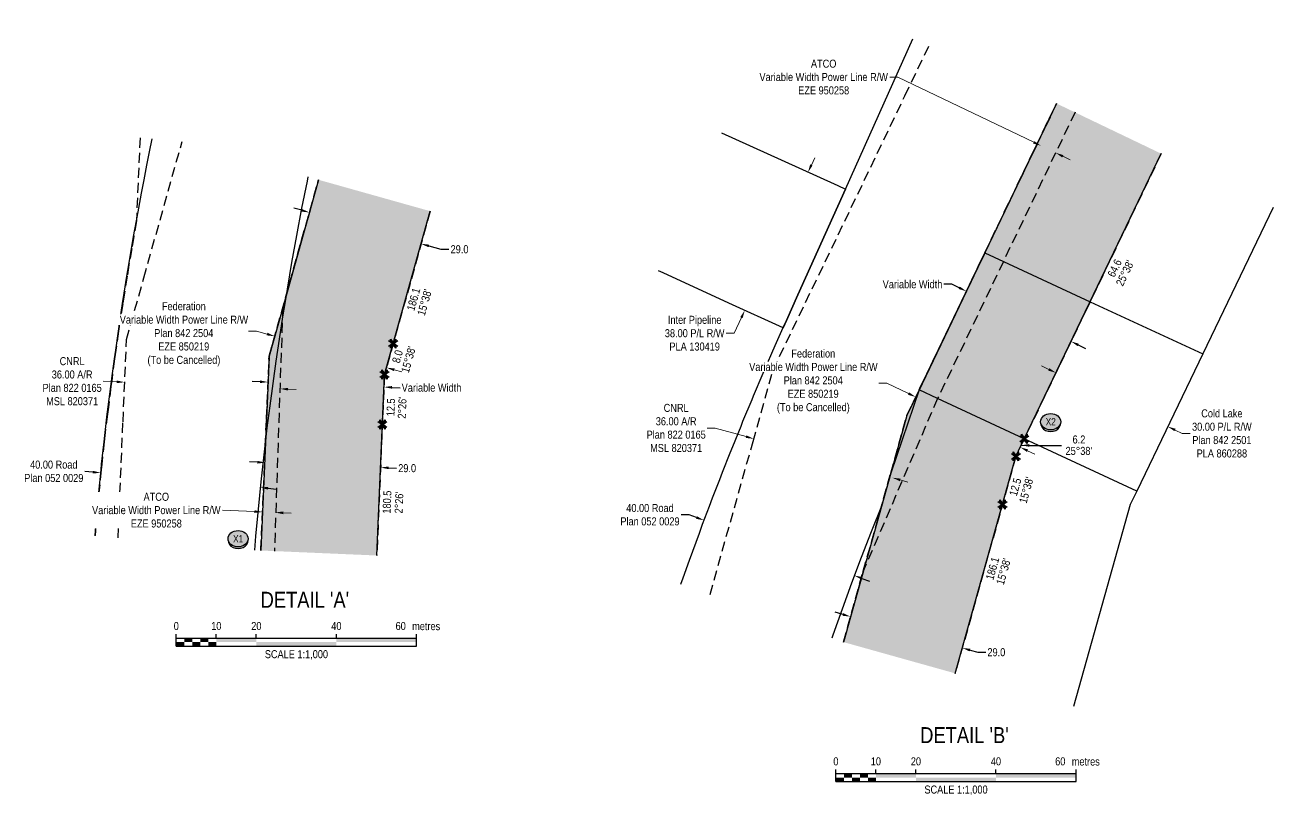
# Model space of a CAD drawing. Extents: x 516054 to 518684, y 6058562 to 6061257.
# Drawn here: x 517126 to 518684, y 6058863 to 6059824 of the extents above; entities that cross this region are included whole.
import ezdxf
from ezdxf.enums import TextEntityAlignment as Align

# ---------------------------------------------------------------- set-up
doc = ezdxf.new("R2010")
doc.units = 0
doc.header["$LTSCALE"] = 5
doc.header["$PDSIZE"] = 0.5
doc.linetypes.add('foc-ACCESSROAD', pattern=[3.75, 2.5, -1.25])
doc.linetypes.add('foc-FLOWLINE', pattern=[3.75, 2.5, -1.25])
doc.layers.get('Defpoints').update_dxf_attribs({"color": 9})
for name, color, linetype in [('C-EZE', 13, 'foc-FLOWLINE'), ('DETAIL-T', 7, 'Continuous'), ('F-AR', 190, 'foc-ACCESSROAD'), ('F-EZE', 190, 'foc-FLOWLINE'), ('F-RW', 190, 'Continuous'), ('L-BD1', 253, 'Continuous'), ('L-MON', 1, 'Continuous'), ('L-TITLEDB', 4, 'Continuous'), ('L-TITLEDB-T', 4, 'Continuous'), ('P-CROSSINGS', 250, 'Continuous'), ('P-PROPOSED', 10, 'Continuous'), ('P-PROPOSED-H', 21, 'Continuous'), ('P-TXT', 4, 'Continuous')]:
    doc.layers.add(name, color=color, linetype=linetype)
doc.layers.add('C-EZE-T', color=13, linetype='Continuous', lineweight=9)
doc.layers.add('F-RW-T', color=190, linetype='Continuous', lineweight=9)
doc.styles.add('80', font='ARIALN.TTF', dxfattribs={"height": 10})
doc.styles.add('80CG', font='ARIALN.TTF', dxfattribs={"height": 10})
doc.styles.add('80L', font='ARIALN.TTF', dxfattribs={"height": 10})
doc.styles.add('Crossing', font='ARIALN.TTF', dxfattribs={"height": 10})
doc.dimstyles.new('Compass 5 000', dxfattribs={"dimscale": 5, "dimtxt": 9, "dimasz": 2, "dimexe": 0.2, "dimexo": 0.0625, "dimgap": 0.5, "dimtad": 0, "dimtih": 1, "dimtoh": 1, "dimzin": 0, "dimdsep": 46, "dimtxsty": '80CG', "dimcen": 0.1, "dimse1": 1, "dimse2": 1, "dimclrd": 256, "dimclrt": 256, "dimaunit": 1, "dimadec": 4, "dimazin": 0, "dimtfac": 0.06, "dimtofl": 0, "dimtmove": 0, "dimatfit": 1, "dimfxl": 0.2, "dimtolj": 1, "dimtzin": 0, "dimlwd": -1, "dimarcsym": 0})

# ---------------------------------------------------------------- blocks, each defined once
blk = doc.blocks.new('TEMP')
h = blk.add_hatch(color=255)
h.dxf.hatch_style = 1
h.paths.add_polyline_path([(-1.15, -0.67), (-0.67, -0.67), (-0.67, -1.15), (0, -0.25), (0.67, -1.15), (0.67, -0.67), (1.15, -0.67), (0.25, 0), (1.15, 0.67), (0.67, 0.67), (0.67, 1.15), (0, 0.25), (-0.67, 1.15), (-0.67, 0.67), (-1.15, 0.67), (-0.25, 0)])
h.paths.add_polyline_path([(0.57, 0.85), (0.57, 0.57), (0.85, 0.57), (0.08, 0), (0.85, -0.57), (0.57, -0.57), (0.57, -0.85), (0, -0.08), (-0.57, -0.85), (-0.57, -0.57), (-0.85, -0.57), (-0.08, 0), (-0.85, 0.57), (-0.57, 0.57), (-0.57, 0.85), (0, 0.08)], flags=16)
h = blk.add_hatch(color=1)
h.dxf.hatch_style = 1
h.paths.add_polyline_path([(-0.07, -0.01), (-0.08, 0), (-0.85, -0.57), (-0.57, -0.57), (-0.57, -0.85), (0.07, 0.01), (0.08, 0), (0.85, 0.57), (0.57, 0.57), (0.57, 0.85)])
h = blk.add_hatch(color=1)
h.dxf.hatch_style = 1
h.paths.add_polyline_path([(-0.08, 0), (-0.85, 0.57), (-0.57, 0.57), (-0.57, 0.85), (0, 0.08), (0.57, 0.85), (0.57, 0.57), (0.85, 0.57), (0.08, 0), (0.85, -0.57), (0.57, -0.57), (0.57, -0.85), (0, -0.08), (-0.57, -0.85), (-0.57, -0.57), (-0.85, -0.57)])
at = {"color": 1}
for p, q in [((-0.08, 0), (0.08, 0)), ((0, 0.08), (0, -0.08))]:
    blk.add_line(p, q, dxfattribs=at)
at = {"color": 255, "flags": 128}
blk.add_lwpolyline([(-0.25, 0), (-1.15, 0.67), (-0.67, 0.67), (-0.67, 1.15), (0, 0.25), (0.67, 1.15), (0.67, 0.67), (1.15, 0.67), (0.25, 0), (1.15, -0.67), (0.67, -0.67), (0.67, -1.15), (0, -0.25), (-0.67, -1.15), (-0.67, -0.67), (-1.15, -0.67)], close=True, dxfattribs=at)
at = {"color": 1, "flags": 128}
blk.add_lwpolyline([(-0.08, 0), (-0.85, 0.57), (-0.57, 0.57), (-0.57, 0.85), (0, 0.08), (0.57, 0.85), (0.57, 0.57), (0.85, 0.57), (0.08, 0), (0.85, -0.57), (0.57, -0.57), (0.57, -0.85), (0, -0.08), (-0.57, -0.85), (-0.57, -0.57), (-0.85, -0.57)], close=True, dxfattribs=at)
blk = doc.blocks.new('*D411')
at = {"layer": 'Defpoints', "color": 0, "linetype": 'Continuous', "transparency": 16777216}
for p in [(517482.9, 6059598), (517620.2, 6059550.9), (517622.5, 6059558.9)]:
    blk.add_point(p, dxfattribs=at)
at = {"layer": 'P-TXT', "transparency": 16777216}
for p, q in [((517471.1, 6059592.7), (517461.4, 6059595.4)), ((517629.9, 6059548.2), (517645, 6059544)), ((517645, 6059544), (517655, 6059544))]:
    blk.add_line(p, q, dxfattribs=at)
at = {"layer": 'P-TXT', "linetype": 'Continuous', "transparency": 16777216}
for points in [[(517471.5, 6059594.3), (517470.6, 6059591.1), (517480.7, 6059590)], [(517630.3, 6059549.8), (517629.4, 6059546.6), (517620.2, 6059550.9)]]:
    blk.add_solid(points, dxfattribs=at)
at = {"layer": 'P-TXT', "linetype": 'Continuous', "transparency": 16777216, "insert": (517668.2, 6059544), "char_height": 10, "attachment_point": 5, "style": '80CG'}
blk.add_mtext('\\A1;29.0', dxfattribs=at)
blk = doc.blocks.new('*D412')
at = {"layer": 'Defpoints', "color": 0, "linetype": 'Continuous', "transparency": 16777216}
for p in [(517569.6, 6059271.6), (517422.7, 6059202.4), (517566.4, 6059196.3)]:
    blk.add_point(p, dxfattribs=at)
at = {"layer": 'P-TXT', "transparency": 16777216}
for p, q in [((517415.9, 6059278.1), (517405.9, 6059278.5)), ((517579.6, 6059271.1), (517589.6, 6059270.7))]:
    blk.add_line(p, q, dxfattribs=at)
at = {"layer": 'P-TXT', "linetype": 'Continuous', "transparency": 16777216}
for points in [[(517416, 6059279.8), (517415.8, 6059276.5), (517425.9, 6059277.7)], [(517579.7, 6059272.8), (517579.5, 6059269.5), (517569.6, 6059271.6)]]:
    blk.add_solid(points, dxfattribs=at)
at = {"layer": 'P-TXT', "linetype": 'Continuous', "transparency": 16777216, "insert": (517602.8, 6059270.7), "char_height": 10, "attachment_point": 5, "style": '80CG'}
blk.add_mtext('\\A1;29.0', dxfattribs=at)
blk = doc.blocks.new('*D417')
at = {"layer": 'Defpoints', "color": 0, "linetype": 'Continuous', "transparency": 16777216}
for p in [(517220.3, 6059264.9), (517214.1, 6059198.5), (517413.1, 6059180.1)]:
    blk.add_point(p, dxfattribs=at)
at = {"layer": 'L-TITLEDB-T', "transparency": 16777216}
for p, q in [((517210.3, 6059265.9), (517200.3, 6059266.8)), ((517429.2, 6059245.6), (517439.1, 6059244.7))]:
    blk.add_line(p, q, dxfattribs=at)
at = {"layer": 'L-TITLEDB-T', "linetype": 'Continuous', "transparency": 16777216}
for points in [[(517210.4, 6059267.5), (517210.1, 6059264.2), (517220.3, 6059264.9)], [(517429.3, 6059247.3), (517429, 6059244), (517419.2, 6059246.6)]]:
    blk.add_solid(points, dxfattribs=at)
at = {"layer": 'L-TITLEDB-T', "linetype": 'Continuous', "transparency": 16777216, "insert": (517161.6, 6059266.8), "char_height": 10, "attachment_point": 5, "style": '80CG'}
blk.add_mtext('\\A1;40.00 Road\\PPlan 052 0029', dxfattribs=at)
blk = doc.blocks.new('*U319')
at = {"color": 0}
for p, q in [((-150, 0), (-150, 15)), ((-150, 10), (150.2, 10)), ((-150, 0), (150.2, 0)), ((-100, 10), (-100, 15)), ((-50, 10), (-50, 15)), ((50, 10), (50, 15)), ((150.2, 0), (150.2, 15))]:
    blk.add_line(p, q, dxfattribs=at)
for points in [[(-150, 5), (-140, 5), (-150, 0), (-140, 0)], [(-140, 10), (-130, 10), (-140, 5), (-130, 5)], [(-130, 5), (-120, 5), (-130, 0), (-120, 0)], [(-120, 10), (-110, 10), (-120, 5), (-110, 5)], [(-110, 5), (-100, 5), (-110, 0), (-100, 0)], [(-100, 10), (-50, 10), (-100, 5), (-50, 5)], [(-50, 5), (50, 5), (-50, 0), (50, 0)], [(50, 10), (150.2, 10), (50, 5), (150.2, 5)]]:
    blk.add_solid(points, dxfattribs=at)
at = {"color": 0, "style": '80'}
blk.add_text('metres', height=10, dxfattribs=at).set_placement((162.2, 20), align=Align.CENTER)
at = {"color": 0, "char_height": 10, "style": '80'}
for s, insert, attachment_point in [('0', (-150, 30.2), 2), ('10', (-100, 30.2), 2), ('20', (-50, 30.2), 2), ('40', (50, 30.2), 2), ('60', (136.7, 30.2), 3), ('SCALE 1:1,000', (0.1, -5), 2)]:
    blk.add_mtext(s, dxfattribs=dict(at, insert=insert, attachment_point=attachment_point))
blk = doc.blocks.new('*D418')
at = {"layer": 'Defpoints', "color": 0, "linetype": 'Continuous', "transparency": 16777216}
for p in [(518176.3, 6059156.4), (518315.9, 6059117.4), (518156.5, 6059085.4)]:
    blk.add_point(p, dxfattribs=at)
at = {"layer": 'P-TXT', "transparency": 16777216}
for p, q in [((518146.8, 6059088.1), (518137.2, 6059090.8)), ((518305.6, 6059043.6), (518315.3, 6059040.9)), ((518315.3, 6059040.9), (518325.3, 6059040.9))]:
    blk.add_line(p, q, dxfattribs=at)
at = {"layer": 'P-TXT', "linetype": 'Continuous', "transparency": 16777216}
for points in [[(518147.3, 6059089.7), (518146.4, 6059086.5), (518156.5, 6059085.4)], [(518306.1, 6059045.2), (518305.2, 6059042), (518296, 6059046.3)]]:
    blk.add_solid(points, dxfattribs=at)
at = {"layer": 'P-TXT', "linetype": 'Continuous', "transparency": 16777216, "insert": (518338.5, 6059040.9), "char_height": 10, "attachment_point": 5, "style": '80CG'}
blk.add_mtext('\\A1;29.0', dxfattribs=at)
blk = doc.blocks.new('*D419')
at = {"layer": 'Defpoints', "color": 0, "linetype": 'Continuous', "transparency": 16777216}
for p in [(518333, 6059557.9), (518463.6, 6059495.3), (518431.8, 6059429)]:
    blk.add_point(p, dxfattribs=at)
at = {"layer": 'P-TXT', "transparency": 16777216}
for p, q in [((518283.1, 6059500.3), (518273.1, 6059500.3)), ((518292.1, 6059496), (518283.1, 6059500.3)), ((518440.8, 6059424.6), (518449.8, 6059420.3))]:
    blk.add_line(p, q, dxfattribs=at)
at = {"layer": 'P-TXT', "linetype": 'Continuous', "transparency": 16777216}
for points in [[(518292.8, 6059497.5), (518291.4, 6059494.5), (518301.1, 6059491.6)], [(518441.5, 6059426.1), (518440.1, 6059423.1), (518431.8, 6059429)]]:
    blk.add_solid(points, dxfattribs=at)
at = {"layer": 'P-TXT', "linetype": 'Continuous', "transparency": 16777216, "insert": (518233.8, 6059500.3), "char_height": 10, "attachment_point": 5, "style": '80CG'}
blk.add_mtext('\\A1;Variable Width', dxfattribs=at)
blk = doc.blocks.new('*D420')
at = {"layer": 'Defpoints', "color": 0, "linetype": 'Continuous', "transparency": 16777216}
for p in [(518053, 6059663.2), (517974, 6059490.9), (518024.4, 6059467.8)]:
    blk.add_point(p, dxfattribs=at)
at = {"layer": 'F-RW-T', "transparency": 16777216}
for p, q in [((518107.5, 6059649.2), (518111.7, 6059658.3)), ((518020.2, 6059458.7), (518011.2, 6059439.2)), ((518011.2, 6059439.2), (518001.2, 6059439.2))]:
    blk.add_line(p, q, dxfattribs=at)
at = {"layer": 'F-RW-T', "linetype": 'Continuous', "transparency": 16777216}
for points in [[(518106, 6059649.9), (518109, 6059648.5), (518103.3, 6059640.1)], [(518018.7, 6059459.4), (518021.7, 6059458.1), (518024.4, 6059467.8)]]:
    blk.add_solid(points, dxfattribs=at)
at = {"layer": 'F-RW-T', "linetype": 'Continuous', "transparency": 16777216, "insert": (517961.8, 6059439.2), "char_height": 10, "attachment_point": 5, "style": '80CG'}
blk.add_mtext('\\A1;Inter Pipeline\\P38.00 P/L R/W\\PPLA 130419', dxfattribs=at)
blk = doc.blocks.new('*D421')
at = {"layer": 'Defpoints', "color": 0, "linetype": 'Continuous', "transparency": 16777216}
for p in [(517421.7, 6059206.2), (517422.2, 6059216.1), (517437.7, 6059205.5)]:
    blk.add_point(p, dxfattribs=at)
at = {"layer": 'F-RW-T', "transparency": 16777216}
for p, q in [((517412.2, 6059216.5), (517372.2, 6059218.3)), ((517448.1, 6059215), (517458.1, 6059214.6))]:
    blk.add_line(p, q, dxfattribs=at)
at = {"layer": 'F-RW-T', "linetype": 'Continuous', "transparency": 16777216}
for points in [[(517412.3, 6059218.2), (517412.1, 6059214.9), (517422.2, 6059216.1)], [(517448.2, 6059216.7), (517448.1, 6059213.3), (517438.1, 6059215.4)]]:
    blk.add_solid(points, dxfattribs=at)
at = {"layer": 'F-RW-T', "linetype": 'Continuous', "transparency": 16777216, "insert": (517289.6, 6059218.3), "char_height": 10, "attachment_point": 5, "style": '80CG', "bg_fill": 3, "box_fill_scale": 1.1, "bg_fill_color": 256, "bg_fill_true_color": 13158600, "bg_fill_transparency": 0}
blk.add_mtext('\\A1;ATCO\\PVariable Width Power Line R/W\\PEZE 950258', dxfattribs=at)
blk = doc.blocks.new('*D422')
at = {"layer": 'Defpoints', "color": 0, "linetype": 'Continuous', "transparency": 16777216}
for p in [(517429.5, 6059388.6), (517574.3, 6059382.4), (517573.9, 6059372)]:
    blk.add_point(p, dxfattribs=at)
at = {"layer": 'P-TXT', "transparency": 16777216}
for p, q in [((517419.1, 6059378.7), (517409.1, 6059379.1)), ((517583.9, 6059371.6), (517593.9, 6059371.2))]:
    blk.add_line(p, q, dxfattribs=at)
at = {"layer": 'P-TXT', "linetype": 'Continuous', "transparency": 16777216}
for points in [[(517419.2, 6059380.3), (517419, 6059377), (517429.1, 6059378.2)], [(517584, 6059373.3), (517583.8, 6059370), (517573.9, 6059372)]]:
    blk.add_solid(points, dxfattribs=at)
at = {"layer": 'P-TXT', "linetype": 'Continuous', "transparency": 16777216, "insert": (517633.2, 6059371.2), "char_height": 10, "attachment_point": 5, "style": '80CG'}
blk.add_mtext('\\A1;Variable Width', dxfattribs=at)
blk = doc.blocks.new('*D423')
at = {"layer": 'Defpoints', "color": 0, "linetype": 'Continuous', "transparency": 16777216}
for p in [(518407.1, 6059700.5), (518425.6, 6059691.7), (518394.1, 6059673.3)]:
    blk.add_point(p, dxfattribs=at)
at = {"layer": 'F-RW-T', "transparency": 16777216}
for p, q in [((518215.5, 6059759), (518205.5, 6059759)), ((518385.1, 6059677.6), (518215.5, 6059759)), ((518421.5, 6059660.1), (518430.5, 6059655.8))]:
    blk.add_line(p, q, dxfattribs=at)
at = {"layer": 'F-RW-T', "linetype": 'Continuous', "transparency": 16777216}
for points in [[(518385.8, 6059679.1), (518384.3, 6059676.1), (518394.1, 6059673.3)], [(518422.2, 6059661.6), (518420.8, 6059658.6), (518412.5, 6059664.5)]]:
    blk.add_solid(points, dxfattribs=at)
at = {"layer": 'F-RW-T', "linetype": 'Continuous', "transparency": 16777216, "insert": (518122.9, 6059759), "char_height": 10, "attachment_point": 5, "style": '80CG'}
blk.add_mtext('\\A1;ATCO\\PVariable Width Power Line R/W\\PEZE 950258', dxfattribs=at)
blk = doc.blocks.new('xing2')
h = blk.add_hatch(color=50)
h.dxf.hatch_style = 1
edge = h.paths.add_edge_path()
edge.add_ellipse((0, 0), major_axis=(-12.5, 0), ratio=0.816297, start_angle=0, end_angle=360)
h = blk.add_hatch(color=250)
h.dxf.hatch_style = 1
edge = h.paths.add_edge_path()
edge.add_ellipse((0, -2), major_axis=(-12.5, 0), ratio=0.816297, start_angle=0, end_angle=180)
edge.add_line((12.5, -2), (12.5, 0))
edge.add_ellipse((0, 0), major_axis=(-12.5, 0), ratio=0.816297, start_angle=0, end_angle=180, ccw=False)
edge.add_line((-12.5, 0), (-12.5, -2))
at = {"color": 250}
blk.add_ellipse((0, 0), major_axis=(-12.5, 0), ratio=0.816297, dxfattribs=at)
blk.add_ellipse((0, -2), major_axis=(-12.5, 0), ratio=0.816297, start_param=0, end_param=3.141593, dxfattribs=at)
at = {"color": 250, "style": 'Crossing'}
blk.add_attdef('CROSSING', text='', height=9, dxfattribs=at).set_placement((0.1, 0), align=Align.MIDDLE_CENTER)
at = {"color": 250, "style": 'Crossing', "flags": 1}
for tag, p in [('OWNER', (0.1, -12.5)), ('DESCRIPTION', (0.1, -25.8)), ('LOCATION', (0.1, -39.3)), ('DWG_REF', (0.1, -52.8))]:
    blk.add_attdef(tag, text='', height=9, dxfattribs=at).set_placement(p, align=Align.MIDDLE_CENTER)
blk = doc.blocks.new('*D424')
at = {"layer": 'Defpoints', "color": 0, "linetype": 'Continuous', "transparency": 16777216}
for p in [(518516.1, 6059604.7), (518655.8, 6059537.6), (518552.6, 6059322.7)]:
    blk.add_point(p, dxfattribs=at)
at = {"layer": 'F-RW-T', "transparency": 16777216}
for p, q in [((518403.9, 6059394.1), (518394.9, 6059398.5)), ((518561.6, 6059318.4), (518570.6, 6059314.1)), ((518570.6, 6059314.1), (518580.6, 6059314.1))]:
    blk.add_line(p, q, dxfattribs=at)
at = {"layer": 'F-RW-T', "linetype": 'Continuous', "transparency": 16777216}
for points in [[(518404.7, 6059395.6), (518403.2, 6059392.6), (518412.9, 6059389.8)], [(518562.3, 6059319.9), (518560.9, 6059316.9), (518552.6, 6059322.7)]]:
    blk.add_solid(points, dxfattribs=at)
at = {"layer": 'F-RW-T', "linetype": 'Continuous', "transparency": 16777216, "insert": (518620.1, 6059314.1), "char_height": 10, "attachment_point": 5, "style": '80CG'}
blk.add_mtext('\\A1;Cold Lake\\P30.00 P/L R/W\\PPlan 842 2501\\PPLA 860288', dxfattribs=at)
blk = doc.blocks.new('*D429')
at = {"layer": 'Defpoints', "color": 0, "linetype": 'Continuous', "transparency": 16777216}
for p in [(518035.6, 6059307.4), (518023.2, 6059262.9), (518196.4, 6059214.3)]:
    blk.add_point(p, dxfattribs=at)
at = {"layer": 'F-RW-T', "transparency": 16777216}
for p, q in [((517987.5, 6059320.9), (517977.5, 6059320.9)), ((518026, 6059310.1), (517987.5, 6059320.9)), ((518218.5, 6059256.1), (518228.1, 6059253.4))]:
    blk.add_line(p, q, dxfattribs=at)
at = {"layer": 'F-RW-T', "linetype": 'Continuous', "transparency": 16777216}
for points in [[(518026.5, 6059311.7), (518025.6, 6059308.5), (518035.6, 6059307.4)], [(518218.9, 6059257.7), (518218, 6059254.5), (518208.8, 6059258.8)]]:
    blk.add_solid(points, dxfattribs=at)
at = {"layer": 'F-RW-T', "linetype": 'Continuous', "transparency": 16777216, "insert": (517938.7, 6059320.9), "char_height": 10, "attachment_point": 5, "style": '80CG'}
blk.add_mtext('\\A1;CNRL\\P36.00 A/R\\PPlan 822 0165\\PMSL 820371', dxfattribs=at)
blk = doc.blocks.new('*D430')
at = {"layer": 'Defpoints', "color": 0, "linetype": 'Continuous', "transparency": 16777216}
for p in [(517973.5, 6059205.7), (517967.8, 6059190.1), (518155.5, 6059121.1)]:
    blk.add_point(p, dxfattribs=at)
at = {"layer": 'L-TITLEDB-T', "transparency": 16777216}
for p, q in [((517954.8, 6059212.6), (517944.8, 6059212.6)), ((517964.2, 6059209.1), (517954.8, 6059212.6)), ((518170.6, 6059133.2), (518180, 6059129.8))]:
    blk.add_line(p, q, dxfattribs=at)
at = {"layer": 'L-TITLEDB-T', "linetype": 'Continuous', "transparency": 16777216}
for points in [[(517964.7, 6059210.7), (517963.6, 6059207.5), (517973.5, 6059205.7)], [(518171.2, 6059134.8), (518170, 6059131.7), (518161.2, 6059136.7)]]:
    blk.add_solid(points, dxfattribs=at)
at = {"layer": 'L-TITLEDB-T', "linetype": 'Continuous', "transparency": 16777216, "insert": (517906, 6059212.6), "char_height": 10, "attachment_point": 5, "style": '80CG'}
blk.add_mtext('\\A1;40.00 Road\\PPlan 052 0029', dxfattribs=at)
blk = doc.blocks.new('*D431')
at = {"layer": 'Defpoints', "color": 0, "linetype": 'Continuous', "transparency": 16777216}
for p in [(517250.1, 6059378.1), (517249.6, 6059364.9), (517443.5, 6059356.6)]:
    blk.add_point(p, dxfattribs=at)
at = {"layer": 'F-RW-T', "transparency": 16777216}
for p, q in [((517240.1, 6059378.5), (517223.3, 6059379.3)), ((517454.1, 6059369.3), (517464.1, 6059368.9))]:
    blk.add_line(p, q, dxfattribs=at)
at = {"layer": 'F-RW-T', "linetype": 'Continuous', "transparency": 16777216}
for points in [[(517240.2, 6059380.2), (517240.1, 6059376.9), (517250.1, 6059378.1)], [(517454.2, 6059371), (517454, 6059367.7), (517444.1, 6059369.8)]]:
    blk.add_solid(points, dxfattribs=at)
at = {"layer": 'F-RW-T', "linetype": 'Continuous', "transparency": 16777216, "insert": (517184.5, 6059379.3), "char_height": 10, "attachment_point": 5, "style": '80CG'}
blk.add_mtext('\\A1;CNRL\\P36.00 A/R\\PPlan 822 0165\\PMSL 820371', dxfattribs=at)

msp = doc.modelspace()

# ---------------------------------------------------------------- hatches: boundary and pattern name
at = {"layer": 'P-PROPOSED-H', "linetype": 'Continuous'}
h = msp.add_hatch(color=256, dxfattribs=at)
h.dxf.hatch_style = 1
h.paths.add_polyline_path([(518287.135, 6059014.566), (518147.571, 6059053.628), (518206.577, 6059264.452), (518226.786, 6059336.665), (518245.758, 6059376.176), (518380.007, 6059656.023), (518413.608, 6059726.049), (518544.308, 6059663.427), (518510.671, 6059593.326), (518376.369, 6059313.434), (518362.965, 6059285.499), (518346.141, 6059225.39)])
h = msp.add_hatch(color=256, dxfattribs=at)
h.dxf.hatch_style = 1
h.paths.add_polyline_path([(517631.632, 6059591.598), (517492.105, 6059630.795), (517445.783, 6059465.288), (517430.462, 6059410.439), (517427.094, 6059331.4), (517420.112, 6059167.94), (517564.907, 6059161.725), (517571.89, 6059325.215), (517574.558, 6059387.677), (517585.347, 6059426.226)])

# ---------------------------------------------------------------- linework, layer by layer
at = {"layer": 'C-EZE'}
for points in [[(518147.571, 6059053.628), (518172.346, 6059142.146), (518206.577, 6059264.452), (518226.786, 6059336.665), (518413.608, 6059726.049)], [(518544.308, 6059663.427), (518455.597, 6059478.548), (518373.437, 6059307.323), (518362.965, 6059285.499), (518287.135, 6059014.566)], [(517420.112, 6059167.94), (517427.094, 6059331.4), (517430.462, 6059410.439), (517445.783, 6059465.288), (517492.105, 6059630.795)], [(517631.632, 6059591.598), (517574.558, 6059387.261), (517564.907, 6059161.725)]]:
    msp.add_lwpolyline(points, dxfattribs=at)
at = {"layer": 'C-EZE-T'}
for p, q in [((517414.793, 6059441.845), (517404.798, 6059441.845)), ((517427.834, 6059438.182), (517414.793, 6059441.845)), ((517586.696, 6059393.564), (517596.318, 6059390.861)), ((518201.643, 6059376.939), (518191.648, 6059376.939)), ((518228.78, 6059363.908), (518201.643, 6059376.939)), ((518377.425, 6059292.533), (518386.435, 6059288.206))]:
    msp.add_line(p, q, dxfattribs=at)
at = {"layer": 'C-EZE-T', "linetype": 'Continuous'}
for points in [[(517428.284, 6059439.786), (517427.383, 6059436.578), (517437.456, 6059435.479)], [(517587.146, 6059395.168), (517586.245, 6059391.96), (517577.073, 6059396.266)], [(518229.502, 6059365.41), (518228.059, 6059362.406), (518237.791, 6059359.582)], [(518378.146, 6059294.034), (518376.704, 6059291.031), (518368.415, 6059296.859)]]:
    msp.add_solid(points, dxfattribs=at)
at = {"layer": 'F-AR'}
for points in [[(517981.063, 6059113.079), (518034.649, 6059303.886), (518059.754, 6059393.28), (518224.405, 6059735.608), (518254.247, 6059797.686)], [(518413.608, 6059726.049), (518380.007, 6059656.023), (518226.786, 6059336.665), (518206.577, 6059264.452), (518172.346, 6059142.146), (518147.571, 6059053.628)], [(517241.791, 6059183.913), (517248.008, 6059328.651), (517252.42, 6059431.435), (517274.016, 6059508.331), (517321.837, 6059678.612)], [(517492.105, 6059630.795), (517445.783, 6059465.288), (517430.462, 6059410.439), (517427.094, 6059331.4), (517420.112, 6059167.94)]]:
    msp.add_lwpolyline(points, dxfattribs=at)
at = {"layer": 'F-EZE'}
for points in [[(518436.784, 6059715.021), (518347.253, 6059528.789), (518265.021, 6059357.603), (518172.346, 6059142.146), (518206.577, 6059264.452), (518226.786, 6059336.665), (518380.007, 6059656.023), (518413.608, 6059726.049)], [(517269.316, 6059683.315), (517264.684, 6059579.329), (517261.392, 6059559.927), (517258.847, 6059544.824), (517255.467, 6059524.51), (517253.155, 6059510.42), (517249.704, 6059489.118), (517247.613, 6059476.041), (517244.097, 6059453.738), (517242.222, 6059441.678), (517239.025, 6059418.22), (517237.532, 6059407.087), (517234.302, 6059382.631), (517232.991, 6059372.526), (517229.738, 6059347.068), (517228.598, 6059337.968), (517225.333, 6059311.52), (517224.354, 6059303.436), (517221.531, 6059275.837), (517220.82, 6059268.728), (517218.021, 6059240.113), (517217.432, 6059234.03), (517214.662, 6059204.417), (517214.193, 6059199.344), (517213.045, 6059186.48)], [(517420.112, 6059167.94), (517427.094, 6059331.4), (517430.462, 6059410.439), (517445.783, 6059465.288), (517447.402, 6059471.072), (517437.132, 6059167.21)]]:
    msp.add_lwpolyline(points, dxfattribs=at)
at = {"layer": 'F-RW'}
for points in [[(517995.235, 6059689.337), (518069.935, 6059655.536), (518140.672, 6059623.475), (518150.113, 6059619.206), (518090.669, 6059487.088), (518076.292, 6059455.151), (518072.269, 6059446.145), (518004.478, 6059476.949), (517922.454, 6059514.551), (517916.462, 6059517.294)], [(518287.135, 6059014.566), (518362.965, 6059285.499), (518373.437, 6059307.323), (518455.597, 6059478.548), (518544.308, 6059663.427)], [(518683.984, 6059596.367), (518596.144, 6059413.41), (518513.805, 6059242.241), (518505.612, 6059225.201), (518434.827, 6058973.23)], [(517564.907, 6059161.725), (517574.558, 6059387.261), (517631.632, 6059591.598)]]:
    msp.add_lwpolyline(points, dxfattribs=at)
msp.add_lwpolyline([(518596.155, 6059413.396), (518513.805, 6059242.241), (518373.437, 6059307.323), (518265.019, 6059357.599), (518242.04, 6059368.459), (518324.189, 6059539.669), (518335.709, 6059534.142), (518347.253, 6059528.789), (518455.597, 6059478.548), (518596.155, 6059413.396)], close=True, dxfattribs=at)
at = {"layer": 'L-TITLEDB'}
for points in [[(517944.739, 6059126.082), (517947.484, 6059133.925), (517955.352, 6059155.904), (517959.46, 6059167.34), (517967.647, 6059189.61), (517971.721, 6059200.644), (517980.23, 6059223.192), (517984.264, 6059233.846), (517993.098, 6059256.678), (517996.63, 6059265.776), (518006.251, 6059290.051), (518009.26, 6059297.606), (518019.695, 6059323.312), (518022.147, 6059329.33), (518033.419, 6059356.457), (518035.291, 6059360.954), (518047.428, 6059389.481), (518048.701, 6059392.465), (518062.288, 6059423.706), (518072.329, 6059446.267), (518076.29, 6059455.151), (518090.669, 6059487.088), (518150.107, 6059619.209), (518234.326, 6059806.641)], [(518413.608, 6059726.049), (518324.189, 6059539.669), (518242.04, 6059368.459), (518206.577, 6059264.452), (518194.898, 6059223.382), (518182.216, 6059191.408), (518169.816, 6059159.323), (518157.688, 6059127.135), (518145.844, 6059094.841), (518134.276, 6059062.447), (518132.974, 6059058.698)], [(517213.045, 6059186.48), (517214.441, 6059204.482), (517217.155, 6059234.108), (517217.753, 6059240.191), (517220.616, 6059268.784), (517221.358, 6059275.887), (517224.362, 6059303.433), (517225.279, 6059311.541), (517228.397, 6059338.046), (517229.507, 6059347.157), (517232.722, 6059372.629), (517234.04, 6059382.735), (517237.332, 6059407.165), (517238.877, 6059418.277), (517242.233, 6059441.671), (517244.02, 6059453.774), (517247.419, 6059476.134), (517249.469, 6059489.232), (517252.894, 6059510.548), (517255.217, 6059524.631), (517258.653, 6059544.917), (517261.272, 6059559.984), (517264.687, 6059579.355), (517267.623, 6059595.292), (517271.145, 6059614.278), (517274.281, 6059630.532), (517277.894, 6059649.121), (517281.241, 6059665.72), (517284.541, 6059681.952)], [(517478.938, 6059634.492), (517477.781, 6059628.918), (517471.085, 6059595.181), (517464.68, 6059561.384), (517458.566, 6059527.535), (517450.349, 6059478.886), (517447.22, 6059459.685), (517442.933, 6059431.991), (517438.844, 6059404.269), (517434.948, 6059376.515), (517431.248, 6059348.737), (517427.746, 6059320.935), (517423.766, 6059287.237), (517420.075, 6059253.504), (517416.671, 6059219.743), (517413.557, 6059185.952), (517412.079, 6059168.285)]]:
    msp.add_lwpolyline(points, dxfattribs=at)
at = {"layer": 'P-PROPOSED', "linetype": 'Continuous'}
for points in [[(518287.135, 6059014.566), (518346.141, 6059225.39), (518362.965, 6059285.499), (518373.437, 6059307.323), (518510.671, 6059593.326), (518544.308, 6059663.427)], [(517492.105, 6059630.795), (517445.783, 6059465.288), (517430.462, 6059410.439), (517427.094, 6059331.4), (517420.112, 6059167.94)], [(517564.907, 6059161.725), (517571.89, 6059325.215), (517574.558, 6059387.677), (517585.347, 6059426.226), (517631.632, 6059591.598)]]:
    msp.add_lwpolyline(points, dxfattribs=at)

# ---------------------------------------------------------------- block references
at = {"layer": 'DETAIL-T', "linetype": 'Continuous', "xscale": 0.999501, "yscale": 0.999501, "zscale": 0.999501}
for p in [(517464.447, 6059048.534), (518288.045, 6058879.537)]:
    msp.add_blockref('*U319', p, dxfattribs=at)
at = {"layer": 'L-MON', "color": 5, "linetype": 'Continuous'}
for p, xscale, yscale, zscale in [((517585.347, 6059426.226), 4.99750499999999, 4.99750499999999, 4.99750499999999), ((517574.558, 6059387.677), 4.99750499999999, 4.99750499999999, 4.99750499999999), ((517571.89, 6059325.215), 4.99750499999999, 4.99750499999999, 4.99750499999999), ((518362.965, 6059285.499), 4.997504999999991, 4.997504999999991, 4.997504999999991), ((518346.141, 6059225.39), 4.997504999999991, 4.997504999999991, 4.997504999999991)]:
    msp.add_blockref('TEMP', p, dxfattribs=dict(at, xscale=xscale, yscale=yscale, zscale=zscale))
at = {"layer": 'L-MON', "linetype": 'Continuous', "xscale": 4.997505, "yscale": 4.997505, "zscale": 4.997505}
msp.add_blockref('TEMP', (518373.437, 6059307.323), dxfattribs=at)
at = {"layer": 'P-CROSSINGS', "color": 6, "linetype": 'Continuous', "xscale": 0.999501, "yscale": 0.999501, "zscale": 0.999501}
msp.add_blockref('xing2', (518406.323, 6059328.745), dxfattribs=at).add_auto_attribs({'CROSSING': 'X2'})

# ---------------------------------------------------------------- texts
at = {"layer": 'C-EZE-T', "linetype": 'Continuous', "style": '80CG'}
for s, height, p in [('Federation', 9.995, (517296.615, 6059467.929)), ('Plan 842 2504', 9.99501, (517286.978, 6059434.421)), ('EZE 850219', 9.995, (517292.04, 6059417.722)), ('(To be Cancelled)', 9.99501, (517278.564, 6059400.954)), ('Federation', 9.995, (518082.533, 6059408.886)), ('Plan 842 2504', 9.99501, (518072.896, 6059375.379)), ('EZE 850219', 9.995, (518077.959, 6059358.68)), ('(To be Cancelled)', 9.99501, (518064.483, 6059341.912))]:
    msp.add_text(s, height=height, dxfattribs=at).set_placement(p)
at = {"layer": 'DETAIL-T', "color": 3, "char_height": 19.99, "width": 223.74632, "attachment_point": 5, "style": '80CG'}
for s, insert in [("DETAIL 'A'", (517475.101, 6059106.452)), ("DETAIL 'B'", (518298.699, 6058937.456))]:
    msp.add_mtext(s, dxfattribs=dict(at, insert=insert))
at = {"layer": 'L-BD1', "linetype": 'Continuous', "style": '80L'}
for s, rotation, p in [('186.1', 74.3639, (517610.706, 6059481.603)), ("15°38'", 74.3639, (517624.422, 6059477.764)), ("15°38'", 74.3639, (517604.428, 6059406.327)), ('8.0', 74.3639, (517590.712, 6059410.166)), ('12.5', 87.5542, (517582.313, 6059346.727)), ("2°26'", 87.5542, (517596.542, 6059346.119)), ('12.5', 74.3639, (518362.116, 6059247.235)), ("15°38'", 74.3639, (518375.831, 6059243.397)), ('180.5', 87.602, (517577.631, 6059228.366)), ("2°26'", 87.602, (517592.61, 6059227.739)), ('186.1', 74.3639, (518333.654, 6059145.544)), ("15°38'", 74.3639, (518347.37, 6059141.705))]:
    msp.add_text(s, height=9.995, rotation=rotation, dxfattribs=at).set_placement(p, align=Align.MIDDLE)
at = {"layer": 'L-BD1', "linetype": 'Continuous', "insert": (518424.719, 6059311.562), "char_height": 9.99501, "width": 32.78486, "attachment_point": 1, "line_spacing_factor": 0.855, "style": '80L'}
msp.add_mtext("\\pi8.94049;6.2 \\P\\pi0.2102;25°38'", dxfattribs=at)

# ---------------------------------------------------------------- dimensions: what is measured, and where the dimension line sits
at = {"layer": 'F-RW-T', "color": 6, "linetype": 'Continuous'}
dim = msp.add_linear_dim(base=(518394.074, 6059673.313), p1=(518425.557, 6059691.666), p2=(518407.135, 6059700.512), angle=154.348499, text='ATCO\\PVariable Width Power Line R/W\\PEZE 950258', dimstyle='Compass 5 000', dxfattribs=at)
dim.commit()
dim.dimension.update_dxf_attribs({"geometry": '*D423', "text_midpoint": (518122.902, 6059759.049), "dimtype": 161})
at = {"layer": 'L-TITLEDB-T', "linetype": 'Continuous'}
dim = msp.add_linear_dim(base=(517973.545, 6059205.652), p1=(518155.468, 6059121.082), p2=(517967.816, 6059190.069), angle=159.815066, text='40.00 Road\\PPlan 052 0029', dimstyle='Compass 5 000', dxfattribs=at)
dim.commit()
dim.dimension.update_dxf_attribs({"geometry": '*D430', "text_midpoint": (517906.025, 6059212.553), "dimtype": 161})
at = {"layer": 'P-TXT', "linetype": 'Continuous'}
dim = msp.add_linear_dim(base=(517620.246, 6059550.915), p1=(517482.923, 6059597.985), p2=(517622.487, 6059558.923), angle=344.3639, text='29.0', dimstyle='Compass 5 000', dxfattribs=at)
dim.commit()
dim.dimension.update_dxf_attribs({"geometry": '*D411', "text_midpoint": (517668.176, 6059543.995), "dimtype": 161})
at = {"layer": 'P-TXT', "color": 6, "linetype": 'Continuous'}
for base, p1, p2, angle, text, picture, middle in [((518431.799, 6059428.953), (518332.957, 6059557.946), (518463.612, 6059495.253), 334.3667, 'Variable Width', '*D419', (518233.788, 6059500.298)), ((517573.89, 6059372.047), (517429.531, 6059388.584), (517574.332, 6059382.399), 357.5542, 'Variable Width', '*D422', (517633.197, 6059371.193)), ((518156.453, 6059085.362), (518315.909, 6059117.372), (518176.345, 6059156.434), 164.3639, '29.0', '*D418', (518338.483, 6059040.91))]:
    dim = msp.add_linear_dim(base=base, p1=p1, p2=p2, angle=angle, text=text, dimstyle='Compass 5 000', dxfattribs=at)
    dim.commit()
    dim.dimension.update_dxf_attribs({"geometry": picture, "text_midpoint": middle, "dimtype": 161})

# ---------------------------------------------------------------- leaders
at = {"layer": 'L-BD1', "linetype": 'Continuous', "path_type": 1}
msp.add_leader([(518369.573, 6059299.271), (518419.679, 6059298.982)], dimstyle='Compass 5 000', override={"dimgap": 0.5, "dimtad": 0}, dxfattribs=at)

# ---------------------------------------------------------------- next in the draw order: texts
at = {"layer": 'C-EZE-T', "linetype": 'Continuous', "char_height": 9.99501, "width": 161.15829, "attachment_point": 1, "style": '80CG', "bg_fill": 3, "box_fill_scale": 1.15, "bg_fill_color": 256, "bg_fill_true_color": 256, "bg_fill_transparency": 0}
for insert in [(517243.964, 6059461.18), (518029.882, 6059402.138)]:
    msp.add_mtext('Variable Width Power Line R/W', dxfattribs=dict(at, insert=insert))
at = {"layer": 'L-BD1', "linetype": 'Continuous', "insert": (518474.377, 6059507.441), "char_height": 9.99501, "width": 32.78486, "attachment_point": 1, "rotation": 64.3667, "line_spacing_factor": 0.855, "style": '80L', "bg_fill": 3, "box_fill_scale": 1.15, "bg_fill_color": 256, "bg_fill_true_color": 256, "bg_fill_transparency": 0}
msp.add_mtext("\\pi5.72586;64.6\\P\\pi0.2102;25°38'", dxfattribs=at)

# ---------------------------------------------------------------- next in the draw order: dimensions: what is measured, and where the dimension line sits
at = {"layer": 'F-RW-T', "color": 6, "linetype": 'Continuous'}
dim = msp.add_linear_dim(base=(517422.17, 6059216.117), p1=(517437.717, 6059205.523), p2=(517421.744, 6059206.209), angle=177.540463, text='ATCO\\PVariable Width Power Line R/W\\PEZE 950258', dimstyle='Compass 5 000', override={"dimtfill": 1}, dxfattribs=at)
dim.commit()
dim.dimension.update_dxf_attribs({"geometry": '*D421', "text_midpoint": (517289.596, 6059218.262), "dimtype": 161})

# ---------------------------------------------------------------- next in the draw order: linework, layer by layer
at = {"layer": 'P-PROPOSED'}
msp.add_lwpolyline([(518413.608, 6059726.049), (518380.007, 6059656.023), (518245.758, 6059376.176), (518226.786, 6059336.665), (518206.577, 6059264.452), (518147.571, 6059053.628)], dxfattribs=at)

# ---------------------------------------------------------------- next in the draw order: block references
at = {"layer": 'P-CROSSINGS', "color": 6, "linetype": 'Continuous', "xscale": 0.999501, "yscale": 0.999501, "zscale": 0.999501}
msp.add_blockref('xing2', (517391.679, 6059182.614), dxfattribs=at).add_auto_attribs({'CROSSING': 'X1'})

# ---------------------------------------------------------------- next in the draw order: dimensions: what is measured, and where the dimension line sits
at = {"layer": 'F-RW-T', "color": 6, "linetype": 'Continuous'}
dim = msp.add_linear_dim(base=(518024.353, 6059467.837), p1=(518053.006, 6059663.196), p2=(517974.025, 6059490.909), angle=245.371901, text='Inter Pipeline\\P38.00 P/L R/W\\PPLA 130419', dimstyle='Compass 5 000', dxfattribs=at)
dim.commit()
dim.dimension.update_dxf_attribs({"geometry": '*D420', "text_midpoint": (517961.753, 6059439.199), "dimtype": 161})
at = {"layer": 'F-RW-T', "linetype": 'Continuous'}
for base, p1, p2, angle, text, picture, middle in [((518552.612, 6059322.741), (518516.114, 6059604.669), (518655.777, 6059537.615), 334.353655, 'Cold Lake\\P30.00 P/L R/W\\PPlan 842 2501\\PPLA 860288', '*D424', (518620.113, 6059314.085)), ((517250.13, 6059378.103), (517443.532, 6059356.579), (517249.564, 6059364.905), 177.542136, 'CNRL\\P36.00 A/R\\PPlan 822 0165\\PMSL 820371', '*D431', (517184.485, 6059379.257)), ((518035.64, 6059307.413), (518196.359, 6059214.305), (518023.152, 6059262.948), 164.31335, 'CNRL\\P36.00 A/R\\PPlan 822 0165\\PMSL 820371', '*D429', (517938.69, 6059320.944))]:
    dim = msp.add_linear_dim(base=base, p1=p1, p2=p2, angle=angle, text=text, dimstyle='Compass 5 000', dxfattribs=at)
    dim.commit()
    dim.dimension.update_dxf_attribs({"geometry": picture, "text_midpoint": middle, "dimtype": 161})
at = {"layer": 'L-TITLEDB-T', "linetype": 'Continuous'}
dim = msp.add_linear_dim(base=(517220.252, 6059264.944), p1=(517413.071, 6059180.144), p2=(517214.117, 6059198.519), angle=174.723224, text='40.00 Road\\PPlan 052 0029', dimstyle='Compass 5 000', dxfattribs=at)
dim.commit()
dim.dimension.update_dxf_attribs({"geometry": '*D417', "text_midpoint": (517161.589, 6059266.784), "dimtype": 161})
at = {"layer": 'P-TXT', "linetype": 'Continuous'}
dim = msp.add_linear_dim(base=(517569.598, 6059271.557), p1=(517422.656, 6059202.434), p2=(517566.383, 6059196.295), angle=357.5542, text='29.0', dimstyle='Compass 5 000', dxfattribs=at)
dim.commit()
dim.dimension.update_dxf_attribs({"geometry": '*D412', "text_midpoint": (517602.786, 6059270.703), "dimtype": 161})

doc.saveas('drawing.dxf')
